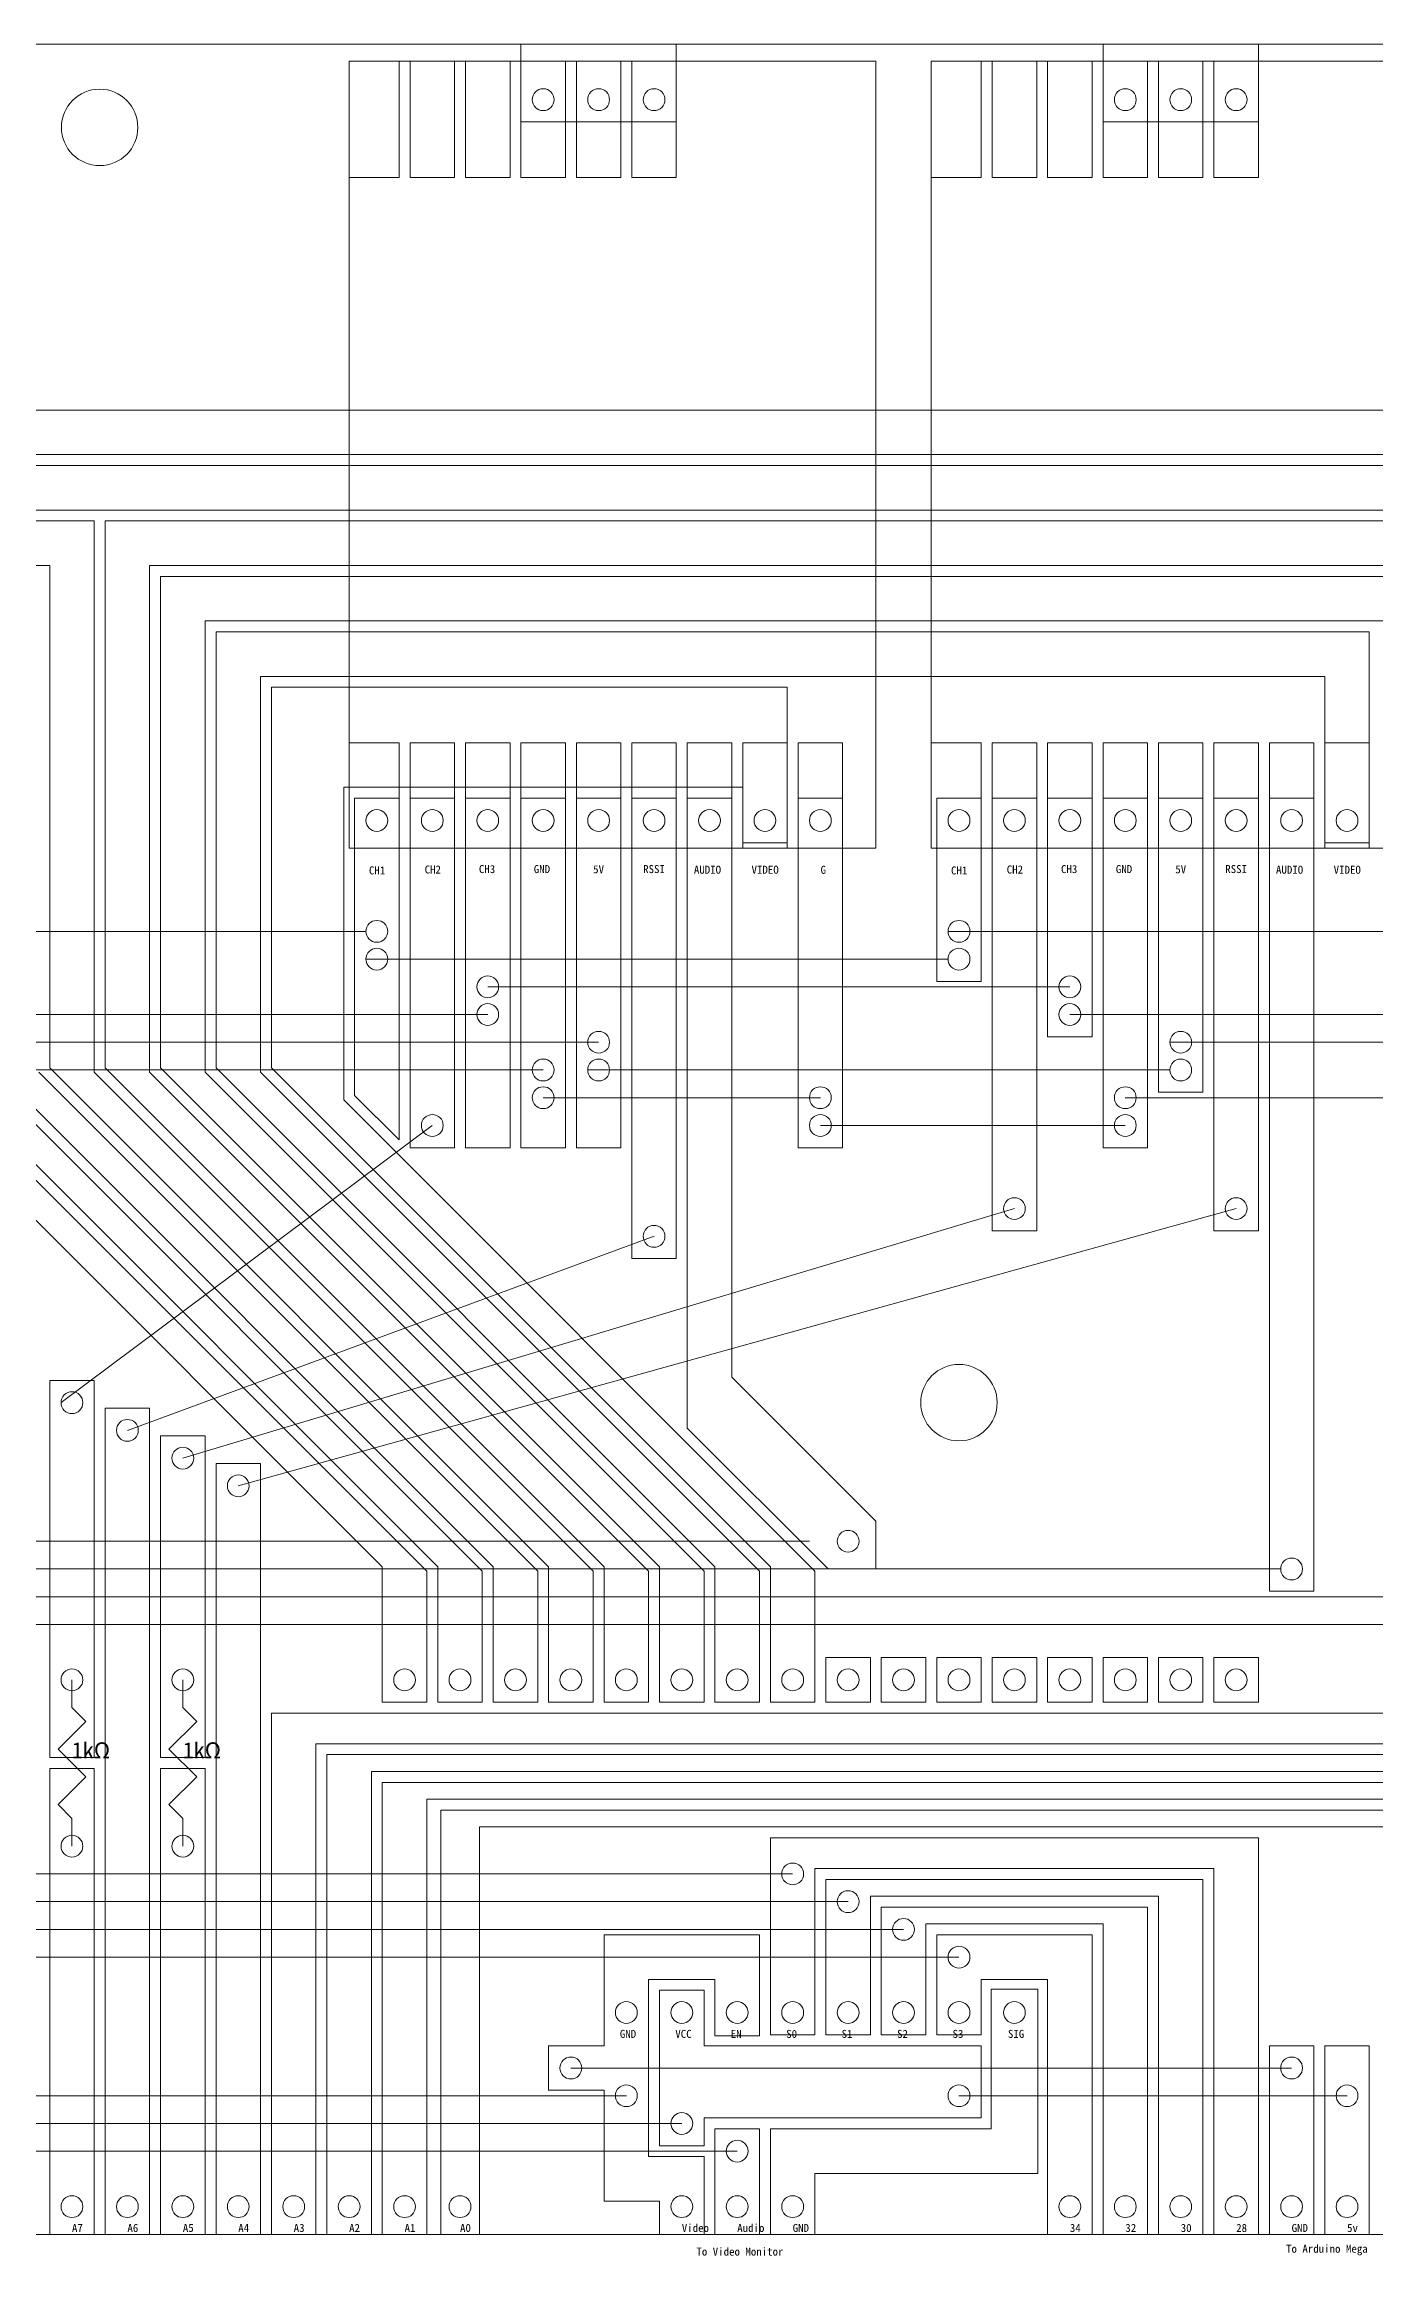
# Model space of a CAD drawing. Units: millimetres at full size, sheet at 2:1. Extents: x -15 to 231, y -75 to 27.
# Drawn here: x 105.3 to 166.3, y -74.7 to 26.6 of the extents above; entities that cross this region are included whole.
import ezdxf
from ezdxf.enums import TextEntityAlignment as Align

# ---------------------------------------------------------------- set-up
doc = ezdxf.new("R2010")
doc.units = ezdxf.units.MM
doc.header["$LTSCALE"] = 0.5
for name, color, linetype, lineweight in [('0-1_16', 7, 'Continuous', 9), ('0-3_18', 1, 'Continuous', 9), ('0-4_19', 3, 'Continuous', 9)]:
    doc.layers.add(name, color=color, linetype=linetype, lineweight=lineweight)
doc.styles.add('ＭＳ ゴシック', font='')
doc.styles.get('ＭＳ ゴシック').set_extended_font_data('MS Gothic')

msp = doc.modelspace()

# ---------------------------------------------------------------- linework, layer by layer
at = {"layer": '0-1_16'}
for p, q in [((119.2717, -10.2258), (119.2717, 25.8242)), ((119.2717, 25.8242), (143.4017, 25.8242)), ((121.5617, 25.8242), (121.5617, 20.5042)), ((122.0617, 25.8242), (122.0617, 20.5042)), ((124.1017, 25.8242), (124.1017, 20.5042)), ((124.6017, 25.8242), (124.6017, 20.5042)), ((126.6417, 25.8242), (126.6417, 20.5042)), ((129.1817, 25.8242), (129.1817, 20.5042)), ((131.7217, 25.8242), (131.7217, 20.5042)), ((134.2617, 25.8242), (134.2617, 20.5042)), ((143.4017, -10.2258), (143.4017, 25.8242)), ((145.9417, -10.2258), (145.9417, 25.8242)), ((145.9417, 25.8242), (170.0717, 25.8242)), ((148.2317, 25.8242), (148.2317, 20.5042)), ((148.7317, 25.8242), (148.7317, 20.5042)), ((150.7717, 25.8242), (150.7717, 20.5042)), ((151.2717, 25.8242), (151.2717, 20.5042)), ((153.3117, 25.8242), (153.3117, 20.5042)), ((155.8517, 25.8242), (155.8517, 20.5042)), ((158.3917, 25.8242), (158.3917, 20.5042)), ((160.9317, 25.8242), (160.9317, 20.5042)), ((119.2717, 20.5042), (121.5617, 20.5042)), ((122.0617, 20.5042), (124.1017, 20.5042)), ((124.6017, 20.5042), (126.6417, 20.5042)), ((145.9417, 20.5042), (148.2317, 20.5042)), ((148.7317, 20.5042), (150.7717, 20.5042)), ((151.2717, 20.5042), (153.3117, 20.5042)), ((119.2717, -5.3958), (121.5617, -5.3958)), ((121.5617, -5.3958), (121.5617, -10.2258)), ((122.0617, -5.3958), (124.1017, -5.3958)), ((122.0617, -5.3958), (122.0617, -10.2258)), ((124.1017, -5.3958), (124.1017, -10.2258)), ((124.6017, -5.3958), (126.6417, -5.3958)), ((124.6017, -5.3958), (124.6017, -10.2258)), ((126.6417, -5.3958), (126.6417, -10.2258)), ((127.1417, -5.3958), (129.1817, -5.3958)), ((127.1417, -5.3958), (127.1417, -10.2258)), ((129.1817, -5.3958), (129.1817, -10.2258)), ((129.6817, -5.3958), (131.7217, -5.3958)), ((129.6817, -5.3958), (129.6817, -10.2258)), ((131.7217, -5.3958), (131.7217, -10.2258)), ((132.2217, -5.3958), (134.2617, -5.3958)), ((132.2217, -5.3958), (132.2217, -10.2258)), ((134.2617, -5.3958), (134.2617, -10.2258)), ((134.7617, -5.3958), (136.8017, -5.3958)), ((134.7617, -5.3958), (134.7617, -10.2258)), ((136.8017, -5.3958), (136.8017, -10.2258)), ((137.3017, -5.3958), (139.3417, -5.3958)), ((137.3017, -5.3958), (137.3017, -10.2258)), ((139.3417, -5.3958), (139.3417, -10.2258)), ((139.8417, -5.3958), (141.8817, -5.3958)), ((139.8417, -5.3958), (139.8417, -10.2258)), ((141.8817, -5.3958), (141.8817, -10.2258)), ((145.9417, -5.3958), (148.2317, -5.3958)), ((148.2317, -5.3958), (148.2317, -10.2258)), ((148.7317, -5.3958), (150.7717, -5.3958)), ((148.7317, -5.3958), (148.7317, -10.2258)), ((150.7717, -5.3958), (150.7717, -10.2258)), ((151.2717, -5.3958), (153.3117, -5.3958)), ((151.2717, -5.3958), (151.2717, -10.2258)), ((153.3117, -5.3958), (153.3117, -10.2258)), ((153.8117, -5.3958), (155.8517, -5.3958)), ((153.8117, -5.3958), (153.8117, -10.2258)), ((155.8517, -5.3958), (155.8517, -10.2258)), ((156.3517, -5.3958), (158.3917, -5.3958)), ((156.3517, -5.3958), (156.3517, -10.2258)), ((158.3917, -5.3958), (158.3917, -10.2258)), ((158.8917, -5.3958), (160.9317, -5.3958)), ((158.8917, -5.3958), (158.8917, -10.2258)), ((160.9317, -5.3958), (160.9317, -10.2258)), ((161.4317, -5.3958), (163.4717, -5.3958)), ((161.4317, -5.3958), (161.4317, -10.2258)), ((163.4717, -5.3958), (163.4717, -10.2258)), ((163.9717, -5.3958), (166.0117, -5.3958)), ((163.9717, -5.3958), (163.9717, -10.2258)), ((166.0117, -5.3958), (166.0117, -10.2258)), ((119.2717, -10.2258), (143.4017, -10.2258)), ((145.9417, -10.2258), (170.0717, -10.2258))]:
    msp.add_line(p, q, dxfattribs=at)
at = {"layer": '0-1_16', "color": 4}
for p, q in [((106.5717, -48.3258), (106.5717, -49.5958)), ((111.6517, -48.3258), (111.6517, -49.5958)), ((106.5717, -55.9458), (106.5717, -54.6758)), ((111.6517, -55.9458), (111.6517, -54.6758))]:
    msp.add_line(p, q, dxfattribs=at)
at = {"layer": '0-1_16'}
for points in [[(127.1417, 25.8242), (127.1417, 20.5042), (129.1817, 20.5042)], [(129.6817, 25.8242), (129.6817, 20.5042), (131.7217, 20.5042)], [(132.2217, 25.8242), (132.2217, 20.5042), (134.2617, 20.5042)], [(153.8117, 25.8242), (153.8117, 20.5042), (155.8517, 20.5042)], [(156.3517, 25.8242), (156.3517, 20.5042), (158.3917, 20.5042)], [(158.8917, 25.8242), (158.8917, 20.5042), (160.9317, 20.5042)]]:
    msp.add_lwpolyline(points, dxfattribs=at)
at = {"layer": '0-1_16', "color": 4}
for points in [[(106.5717, -49.5958), (107.2067, -50.2308), (105.9367, -51.5008), (107.2067, -52.7708), (105.9367, -54.0408), (106.5717, -54.6758)], [(111.6517, -49.5958), (112.2867, -50.2308), (111.0167, -51.5008), (112.2867, -52.7708), (111.0167, -54.0408), (111.6517, -54.6758)]]:
    msp.add_lwpolyline(points, dxfattribs=at)
at = {"layer": '0-1_16'}
for centre in [(128.1617, 24.0642), (130.7017, 24.0642), (133.2417, 24.0642), (154.8317, 24.0642), (157.3717, 24.0642), (159.9117, 24.0642), (120.5417, -8.9558), (123.0817, -8.9558), (125.6217, -8.9558), (128.1617, -8.9558), (130.7017, -8.9558), (133.2417, -8.9558), (135.7817, -8.9558), (138.3217, -8.9558), (140.8617, -8.9558), (147.2117, -8.9558), (149.7517, -8.9558), (152.2917, -8.9558), (154.8317, -8.9558), (157.3717, -8.9558), (159.9117, -8.9558), (162.4517, -8.9558), (164.9917, -8.9558), (121.8117, -48.3258), (124.3517, -48.3258), (126.8917, -48.3258), (129.4317, -48.3258), (131.9717, -48.3258), (134.5117, -48.3258), (137.0517, -48.3258), (139.5917, -48.3258), (142.1317, -48.3258), (144.6717, -48.3258), (147.2117, -48.3258), (149.7517, -48.3258), (152.2917, -48.3258), (154.8317, -48.3258), (157.3717, -48.3258), (159.9117, -48.3258), (131.9717, -63.5658), (134.5117, -63.5658), (137.0517, -63.5658), (139.5917, -63.5658), (142.1317, -63.5658), (144.6717, -63.5658), (147.2117, -63.5658), (149.7517, -63.5658)]:
    msp.add_circle(centre, 0.5, dxfattribs=at)
at = {"layer": '0-1_16', "color": 1}
for centre in [(106.5717, -55.9458), (111.6517, -55.9458)]:
    msp.add_circle(centre, 0.5, dxfattribs=at)
at = {"layer": '0-3_18'}
for p, q in [((231.0317, 26.6042), (-15.3483, 26.6042)), ((127.1417, 26.6042), (127.1417, 23.0442)), ((134.2617, 26.6042), (134.2617, 23.0442)), ((153.8117, 26.6042), (153.8117, 23.0442)), ((160.9317, 26.6042), (160.9317, 23.0442)), ((127.1417, 23.0442), (134.2617, 23.0442)), ((153.8117, 23.0442), (160.9317, 23.0442)), ((-15.0983, 9.8442), (226.9717, 9.8442)), ((-14.3283, 7.8042), (224.9317, 7.8042)), ((-13.8283, 7.3042), (224.4317, 7.3042)), ((-13.0583, 5.2642), (222.3917, 5.2642)), ((10.3017, 4.7642), (107.5917, 4.7642)), ((107.5917, 4.7642), (107.5917, -20.4894)), ((108.0917, 4.7642), (108.0917, -20.2822)), ((108.0917, 4.7642), (219.3517, 4.7642)), ((12.3417, 2.7242), (105.5517, 2.7242)), ((105.5517, 2.7242), (105.5517, -20.2822)), ((110.1317, 2.7242), (110.1317, -20.4894)), ((110.1317, 2.7242), (217.3117, 2.7242)), ((110.6317, 2.2242), (192.6817, 2.2242)), ((110.6317, 2.2242), (110.6317, -20.2822)), ((112.6717, 0.1842), (190.6417, 0.1842)), ((112.6717, 0.1842), (112.6717, -20.4894)), ((113.1717, -0.3158), (113.1717, -20.2823)), ((115.2117, -2.3558), (115.2117, -20.4894)), ((115.2117, -2.3558), (163.9717, -2.3558)), ((115.7117, -2.8558), (139.3417, -2.8558)), ((115.7117, -2.8558), (115.7117, -20.2822)), ((139.3417, -2.8558), (139.3417, -9.9758)), ((163.9717, -2.3558), (163.9717, -9.9758)), ((119.0217, -7.4358), (137.3017, -7.4358)), ((121.5617, -7.9358), (119.5217, -7.9358)), ((119.5217, -7.9358), (119.5217, -21.5523)), ((121.5617, -7.9358), (121.5617, -23.5923)), ((122.0617, -7.9358), (124.1017, -7.9358)), ((124.1017, -7.9358), (124.1017, -23.9458)), ((124.6017, -7.9358), (126.6417, -7.9358)), ((124.6017, -7.9358), (124.6017, -23.9458)), ((126.6417, -7.9358), (126.6417, -23.9458)), ((127.1417, -7.9358), (129.1817, -7.9358)), ((127.1417, -7.9358), (127.1417, -23.9458)), ((129.1817, -7.9358), (129.1817, -23.9458)), ((129.6817, -7.9358), (131.7217, -7.9358)), ((129.6817, -7.9358), (129.6817, -23.9458)), ((131.7217, -7.9358), (131.7217, -23.9458)), ((132.2217, -7.9358), (134.2617, -7.9358)), ((132.2217, -7.9358), (132.2217, -29.0258)), ((134.2617, -7.9358), (134.2617, -29.0258)), ((134.7617, -7.9358), (134.7617, -36.7923)), ((137.3017, -7.4358), (137.3017, -9.9758)), ((139.8417, -7.9358), (141.8817, -7.9358)), ((139.8417, -7.9358), (139.8417, -23.9458)), ((141.8817, -7.9358), (141.8817, -23.9458)), ((146.1917, -7.9358), (146.1917, -16.3258)), ((148.2317, -7.9358), (146.1917, -7.9358)), ((148.2317, -7.9358), (148.2317, -16.3258)), ((148.7317, -7.9358), (150.7717, -7.9358)), ((148.7317, -7.9358), (148.7317, -27.7558)), ((150.7717, -7.9358), (150.7717, -27.7558)), ((151.2717, -7.9358), (153.3117, -7.9358)), ((151.2717, -7.9358), (151.2717, -18.8658)), ((153.3117, -7.9358), (153.3117, -18.8658)), ((153.8117, -7.9358), (155.8517, -7.9358)), ((153.8117, -7.9358), (153.8117, -23.9458)), ((155.8517, -7.9358), (155.8517, -23.9458)), ((156.3517, -7.9358), (158.3917, -7.9358)), ((156.3517, -7.9358), (156.3517, -21.4058)), ((158.3917, -7.9358), (158.3917, -21.4058)), ((158.8917, -7.9358), (160.9317, -7.9358)), ((158.8917, -7.9358), (158.8917, -27.7558)), ((160.9317, -7.9358), (160.9317, -27.7558)), ((161.4317, -7.9358), (163.4717, -7.9358)), ((161.4317, -7.9358), (161.4317, -44.2658)), ((163.4717, -7.9358), (163.4717, -44.2658)), ((137.3017, -9.9758), (139.3417, -9.9758)), ((163.9717, -9.9758), (166.0117, -9.9758)), ((146.1917, -16.3258), (148.2317, -16.3258)), ((151.2717, -18.8658), (153.3117, -18.8658)), ((97.9317, -20.2822), (120.7917, -43.1422)), ((99.9717, -20.4894), (122.8317, -43.3494)), ((100.4717, -20.2822), (123.3317, -43.1422)), ((102.5117, -20.4894), (125.3717, -43.3494)), ((103.0117, -20.2823), (125.8717, -43.1423)), ((105.0517, -20.4894), (127.9117, -43.3494)), ((105.5517, -20.2822), (128.4117, -43.1422)), ((107.5917, -20.4894), (130.4517, -43.3494)), ((108.0917, -20.2822), (130.9517, -43.1422)), ((110.1317, -20.4894), (132.9917, -43.3494)), ((110.6317, -20.2822), (133.4917, -43.1422)), ((113.1717, -20.2823), (136.0317, -43.1423)), ((115.2117, -20.4894), (138.0717, -43.3494)), ((119.5217, -21.5523), (121.5617, -23.5923)), ((156.3517, -21.4058), (158.3917, -21.4058)), ((124.6017, -23.9458), (126.6417, -23.9458)), ((127.1417, -23.9458), (129.1817, -23.9458)), ((129.6817, -23.9458), (131.7217, -23.9458)), ((139.8417, -23.9458), (141.8817, -23.9458)), ((153.8117, -23.9458), (155.8517, -23.9458)), ((148.7317, -27.7558), (150.7717, -27.7558)), ((158.8917, -27.7558), (160.9317, -27.7558)), ((132.2217, -29.0258), (134.2617, -29.0258)), ((105.5517, -34.6058), (107.5917, -34.6058)), ((105.5517, -34.6058), (105.5517, -51.8858)), ((107.5917, -34.6058), (107.5917, -51.8858)), ((143.4017, -41.0538), (136.8017, -34.4538)), ((108.0917, -35.8758), (110.1317, -35.8758)), ((108.0917, -35.8758), (108.0917, -73.7258)), ((110.1317, -35.8758), (110.1317, -73.7258)), ((110.6317, -37.1458), (112.6717, -37.1458)), ((110.6317, -37.1458), (110.6317, -51.8858)), ((112.6717, -37.1458), (112.6717, -51.8858)), ((134.7617, -36.7923), (141.2152, -43.2458)), ((113.1717, -38.4158), (115.2117, -38.4158)), ((113.1717, -38.4158), (113.1717, -73.7258)), ((115.2117, -38.4158), (115.2117, -73.7258)), ((120.7917, -43.1422), (120.7917, -49.3458)), ((122.8317, -43.3494), (122.8317, -49.3458)), ((123.3317, -43.1422), (123.3317, -49.3458)), ((125.3717, -43.3494), (125.3717, -49.3458)), ((125.8717, -43.1422), (125.8717, -49.3458)), ((127.9117, -43.3494), (127.9117, -49.3458)), ((128.4117, -43.1422), (128.4117, -49.3458)), ((130.4517, -43.3494), (130.4517, -49.3458)), ((130.9517, -43.1422), (130.9517, -49.3458)), ((132.9917, -43.3494), (132.9917, -49.3458)), ((133.4917, -43.1422), (133.4917, -49.3458)), ((136.0317, -43.1423), (136.0317, -49.3458)), ((138.0717, -43.3494), (138.0717, -49.3458)), ((140.6117, -43.3494), (140.6117, -49.3458)), ((161.4317, -44.2658), (163.4717, -44.2658)), ((141.1117, -47.3058), (141.1117, -49.3458)), ((143.6517, -47.3058), (143.6517, -49.3458)), ((146.1917, -47.3058), (146.1917, -49.3458)), ((148.7317, -47.3058), (148.7317, -49.3458)), ((151.2717, -47.3058), (151.2717, -49.3458)), ((153.8117, -47.3058), (153.8117, -49.3458)), ((156.3517, -47.3058), (156.3517, -49.3458)), ((158.8917, -47.3058), (158.8917, -49.3458)), ((120.7917, -49.3458), (122.8317, -49.3458)), ((123.3317, -49.3458), (125.3717, -49.3458)), ((125.8717, -49.3458), (127.9117, -49.3458)), ((128.4117, -49.3458), (130.4517, -49.3458)), ((130.9517, -49.3458), (132.9917, -49.3458)), ((133.4917, -49.3458), (135.5317, -49.3458)), ((136.0317, -49.3458), (138.0717, -49.3458)), ((138.5717, -49.3458), (140.6117, -49.3458)), ((141.1117, -49.3458), (143.1517, -49.3458)), ((143.6517, -49.3458), (145.6917, -49.3458)), ((146.1917, -49.3458), (148.2317, -49.3458)), ((148.7317, -49.3458), (150.7717, -49.3458)), ((151.2717, -49.3458), (153.3117, -49.3458)), ((153.8117, -49.3458), (155.8517, -49.3458)), ((156.3517, -49.3458), (158.3917, -49.3458)), ((158.8917, -49.3458), (160.9317, -49.3458)), ((115.7117, -49.8458), (115.7117, -73.7258)), ((115.7117, -49.8458), (175.4017, -49.8458)), ((117.7517, -51.2508), (177.4417, -51.2508)), ((117.7517, -51.2508), (117.7517, -73.7258)), ((105.5517, -51.8858), (107.5917, -51.8858)), ((105.5517, -52.3858), (107.5917, -52.3858)), ((105.5517, -52.3858), (105.5517, -73.7258)), ((107.5917, -52.3858), (107.5917, -73.7258)), ((110.6317, -51.8858), (112.6717, -51.8858)), ((110.6317, -52.3858), (112.6717, -52.3858)), ((110.6317, -52.3858), (110.6317, -73.7258)), ((112.6717, -52.3858), (112.6717, -73.7258)), ((118.2517, -51.7508), (185.5617, -51.7508)), ((118.2517, -51.7508), (118.2517, -73.7258)), ((120.2917, -52.5208), (187.4667, -52.5208)), ((120.2917, -52.5208), (120.2917, -73.7258)), ((120.7917, -53.0208), (202.0717, -53.0208)), ((120.7917, -53.0208), (120.7917, -73.7258)), ((122.8317, -53.7908), (204.1117, -53.7908)), ((122.8317, -53.7908), (122.8317, -73.7258)), ((123.4667, -54.2908), (212.3667, -54.2908)), ((123.4667, -54.2908), (123.4667, -73.7258)), ((125.2367, -55.0608), (214.1367, -55.0608)), ((125.2367, -55.0608), (125.2367, -73.7258)), ((138.5717, -55.5608), (138.5717, -64.5858)), ((140.6117, -56.9658), (140.6117, -64.5858)), ((140.6117, -56.9658), (158.8917, -56.9658)), ((141.1117, -57.4658), (141.1117, -64.5858)), ((141.1117, -57.4658), (158.3917, -57.4658)), ((158.3917, -57.4658), (158.3917, -73.7258)), ((158.8917, -56.9658), (158.8917, -73.7258)), ((143.1517, -58.2358), (143.1517, -64.5858)), ((143.1517, -58.2358), (156.3517, -58.2358)), ((143.6517, -58.7358), (155.8517, -58.7358)), ((155.8517, -58.7358), (155.8517, -73.7258)), ((156.3517, -58.2358), (156.3517, -73.7258)), ((145.6917, -59.5058), (145.6917, -64.5858)), ((145.6917, -59.5058), (153.8117, -59.5058)), ((153.8117, -59.5058), (153.8117, -73.7258)), ((130.9517, -60.0058), (138.0717, -60.0058)), ((130.9517, -60.0058), (130.9517, -65.0858)), ((138.0717, -60.0058), (138.0717, -64.6327)), ((146.1917, -60.0058), (153.3117, -60.0058)), ((153.3117, -60.0058), (153.3117, -73.7258)), ((132.9917, -62.0458), (136.0317, -62.0458)), ((132.9917, -62.0458), (132.9917, -70.1658)), ((133.4917, -62.5458), (133.4917, -69.6658)), ((133.4917, -62.5458), (135.5317, -62.5458)), ((135.5317, -62.5458), (135.5317, -65.0858)), ((136.0317, -62.0458), (136.0317, -64.6327)), ((148.2317, -62.0458), (148.2317, -64.5858)), ((148.2317, -62.0458), (151.2717, -62.0458)), ((148.6848, -62.4989), (150.8186, -62.4989)), ((148.6848, -62.4989), (148.6848, -68.8958)), ((150.8186, -62.4989), (150.8186, -70.9358)), ((151.2717, -62.0458), (151.2717, -73.7258)), ((136.0317, -64.6327), (138.0717, -64.6327)), ((138.5717, -64.5858), (140.6117, -64.5858)), ((141.1117, -64.5858), (143.1517, -64.5858)), ((128.4117, -65.0858), (128.4117, -67.1258)), ((128.4117, -65.0858), (130.9517, -65.0858)), ((135.5317, -65.0858), (148.2317, -65.0858)), ((148.2317, -65.0858), (148.2317, -68.3958)), ((161.4317, -65.0858), (163.4717, -65.0858)), ((161.4317, -65.0858), (161.4317, -73.7258)), ((163.4717, -65.0858), (163.4717, -73.7258)), ((163.9717, -65.0858), (163.9717, -73.7258)), ((163.9717, -65.0858), (166.0117, -65.0858)), ((166.0117, -65.0858), (166.0117, -73.7258)), ((128.4117, -67.1258), (130.9517, -67.1258)), ((130.9517, -67.1258), (130.9517, -72.2058)), ((135.5317, -68.3958), (148.2317, -68.3958)), ((135.5317, -68.3958), (135.5317, -69.6658)), ((133.4917, -69.6658), (135.5317, -69.6658)), ((136.0317, -68.8958), (138.0717, -68.8958)), ((136.0317, -68.8958), (136.0317, -73.7258)), ((138.0717, -68.8958), (138.0717, -73.7258)), ((138.5717, -68.8958), (148.6848, -68.8958)), ((138.5717, -68.8958), (138.5717, -73.7258)), ((132.9917, -70.1658), (135.5317, -70.1658)), ((135.5317, -70.1658), (135.5317, -73.7258)), ((140.6117, -70.9358), (150.8186, -70.9358)), ((140.6117, -70.9358), (140.6117, -73.7258)), ((130.9517, -72.2058), (133.4917, -72.2058)), ((133.4917, -72.2058), (133.4917, -73.7258)), ((231.0317, -73.7258), (-15.3483, -73.7258))]:
    msp.add_line(p, q, dxfattribs=at)
for points in [[(113.1717, -0.3158), (166.0117, -0.3158), (166.0117, -9.9758)], [(119.0217, -7.4358), (119.0217, -21.7594), (140.6117, -43.3494)], [(122.0617, -7.9358), (122.0617, -23.9458), (124.1017, -23.9458)], [(134.7617, -7.9358), (136.8017, -7.9358), (136.8017, -34.4538)], [(112.6717, -20.4894), (135.5317, -43.3494), (135.5317, -49.3458)], [(115.7117, -20.2822), (138.5717, -43.1422), (138.5717, -49.3458)], [(143.4017, -41.0538), (143.4017, -43.2458), (141.2152, -43.2458)], [(141.1117, -47.3058), (143.1517, -47.3058), (143.1517, -49.3458)], [(143.6517, -47.3058), (145.6917, -47.3058), (145.6917, -49.3458)], [(146.1917, -47.3058), (148.2317, -47.3058), (148.2317, -49.3458)], [(148.7317, -47.3058), (150.7717, -47.3058), (150.7717, -49.3458)], [(151.2717, -47.3058), (153.3117, -47.3058), (153.3117, -49.3458)], [(153.8117, -47.3058), (155.8517, -47.3058), (155.8517, -49.3458)], [(156.3517, -47.3058), (158.3917, -47.3058), (158.3917, -49.3458)], [(158.8917, -47.3058), (160.9317, -47.3058), (160.9317, -49.3458)], [(138.5717, -55.5608), (160.9317, -55.5608), (160.9317, -73.7258)], [(143.6517, -58.7358), (143.6517, -64.5858), (145.6917, -64.5858)], [(146.1917, -60.0058), (146.1917, -64.5858), (148.2317, -64.5858)]]:
    msp.add_lwpolyline(points, dxfattribs=at)
for centre, radius in [((107.8417, 22.7942), 1.75), ((128.1617, 24.0642), 0.5), ((130.7017, 24.0642), 0.5), ((133.2417, 24.0642), 0.5), ((154.8317, 24.0642), 0.5), ((157.3717, 24.0642), 0.5), ((159.9117, 24.0642), 0.5), ((120.5417, -8.9558), 0.5), ((123.0817, -8.9558), 0.5), ((125.6217, -8.9558), 0.5), ((128.1617, -8.9558), 0.5), ((128.1617, -8.9558), 0.5), ((128.1617, -8.9558), 0.5), ((130.7017, -8.9558), 0.5), ((133.2417, -8.9558), 0.5), ((135.7817, -8.9558), 0.5), ((138.3217, -8.9558), 0.5), ((140.8617, -8.9558), 0.5), ((140.8617, -8.9558), 0.5), ((147.2117, -8.9558), 0.5), ((149.7517, -8.9558), 0.5), ((152.2917, -8.9558), 0.5), ((154.8317, -8.9558), 0.5), ((154.8317, -8.9558), 0.5), ((157.3717, -8.9558), 0.5), ((159.9117, -8.9558), 0.5), ((162.4517, -8.9558), 0.5), ((164.9917, -8.9558), 0.5), ((120.5417, -14.0358), 0.5), ((147.2117, -14.0358), 0.5), ((120.5417, -15.3058), 0.5), ((147.2117, -15.3058), 0.5), ((125.6217, -16.5758), 0.5), ((152.2917, -16.5758), 0.5), ((125.6217, -17.8458), 0.5), ((152.2917, -17.8458), 0.5), ((130.7017, -19.1158), 0.5), ((157.3717, -19.1158), 0.5), ((128.1617, -20.3858), 0.5), ((130.7017, -20.3858), 0.5), ((157.3717, -20.3858), 0.5), ((128.1617, -21.6558), 0.5), ((140.8617, -21.6558), 0.5), ((154.8317, -21.6558), 0.5), ((123.0817, -22.9258), 0.5), ((140.8617, -22.9258), 0.5), ((154.8317, -22.9258), 0.5), ((149.7517, -26.7358), 0.5), ((159.9117, -26.7358), 0.5), ((133.2417, -28.0058), 0.5), ((147.2117, -35.6258), 1.75), ((106.5717, -35.6258), 0.5), ((109.1117, -36.8958), 0.5), ((111.6517, -38.1658), 0.5), ((114.1917, -39.4358), 0.5), ((142.1317, -41.9758), 0.5), ((162.4517, -43.2458), 0.5), ((106.5717, -48.3258), 0.5), ((111.6517, -48.3258), 0.5), ((121.8117, -48.3258), 0.5), ((124.3517, -48.3258), 0.5), ((126.8917, -48.3258), 0.5), ((129.4317, -48.3258), 0.5), ((131.9717, -48.3258), 0.5), ((134.5117, -48.3258), 0.5), ((137.0517, -48.3258), 0.5), ((139.5917, -48.3258), 0.5), ((142.1317, -48.3258), 0.5), ((144.6717, -48.3258), 0.5), ((147.2117, -48.3258), 0.5), ((149.7517, -48.3258), 0.5), ((152.2917, -48.3258), 0.5), ((154.8317, -48.3258), 0.5), ((157.3717, -48.3258), 0.5), ((159.9117, -48.3258), 0.5), ((106.5717, -55.9458), 0.5), ((111.6517, -55.9458), 0.5), ((139.5917, -57.2158), 0.5), ((142.1317, -58.4858), 0.5), ((144.6717, -59.7558), 0.5), ((147.2117, -61.0258), 0.5), ((131.9717, -63.5658), 0.5), ((134.5117, -63.5658), 0.5), ((137.0517, -63.5658), 0.5), ((139.5917, -63.5658), 0.5), ((142.1317, -63.5658), 0.5), ((144.6717, -63.5658), 0.5), ((147.2117, -63.5658), 0.5), ((149.7517, -63.5658), 0.5), ((129.4317, -66.1058), 0.5), ((162.4517, -66.1058), 0.5), ((131.9717, -67.3758), 0.5), ((147.2117, -67.3758), 0.5), ((164.9917, -67.3758), 0.5), ((134.5117, -68.6458), 0.5), ((137.0517, -69.9158), 0.5), ((106.5717, -72.4558), 0.5), ((109.1117, -72.4558), 0.5), ((111.6517, -72.4558), 0.5), ((114.1917, -72.4558), 0.5), ((116.7317, -72.4558), 0.5), ((119.2717, -72.4558), 0.5), ((121.8117, -72.4558), 0.5), ((124.3517, -72.4558), 0.5), ((134.5117, -72.4558), 0.5), ((137.0517, -72.4558), 0.5), ((139.5917, -72.4558), 0.5), ((152.2917, -72.4558), 0.5), ((154.8317, -72.4558), 0.5), ((157.3717, -72.4558), 0.5), ((159.9117, -72.4558), 0.5), ((162.4517, -72.4558), 0.5), ((164.9917, -72.4558), 0.5)]:
    msp.add_circle(centre, radius, dxfattribs=at)
at = {"layer": '0-4_19'}
for p, q in [((73.0517, -14.0358), (120.0417, -14.0358)), ((146.7117, -14.0358), (173.3817, -14.0358)), ((120.0417, -15.3058), (146.7117, -15.3058)), ((125.6217, -16.5758), (152.2917, -16.5758)), ((78.1317, -17.8458), (125.6217, -17.8458)), ((152.2917, -17.8458), (178.9617, -17.8458)), ((83.2117, -19.1158), (130.7017, -19.1158)), ((183.5417, -19.1158), (156.8717, -19.1158)), ((93.8717, -20.3858), (128.1617, -20.3858)), ((156.8717, -20.3858), (130.2017, -20.3858)), ((128.1617, -21.6558), (140.8617, -21.6558)), ((154.8317, -21.6558), (167.5317, -21.6558)), ((106.0717, -35.6258), (123.0817, -22.9258)), ((140.8617, -22.9258), (154.8317, -22.9258)), ((149.7517, -26.7358), (111.6517, -38.1658)), ((159.9117, -26.7358), (114.1917, -39.4358)), ((133.2417, -28.0058), (109.1117, -36.8958)), ((73.0517, -41.9758), (140.3617, -41.9758)), ((70.5117, -43.2458), (161.9517, -43.2458)), ((188.6217, -44.5158), (67.9717, -44.5158)), ((65.4317, -45.7858), (215.2917, -45.7858)), ((73.5517, -57.2158), (139.5917, -57.2158)), ((76.0917, -58.4858), (142.1317, -58.4858)), ((78.6317, -59.7558), (144.6717, -59.7558)), ((81.1717, -61.0258), (147.2117, -61.0258)), ((129.4317, -66.1058), (162.4517, -66.1058)), ((71.0117, -67.3758), (131.9717, -67.3758)), ((147.2117, -67.3758), (164.9917, -67.3758)), ((134.5117, -68.6458), (68.4717, -68.6458)), ((83.7117, -69.9158), (137.0517, -69.9158))]:
    msp.add_line(p, q, dxfattribs=at)

# ---------------------------------------------------------------- texts
at = {"layer": '0-1_16', "style": 'ＭＳ ゴシック'}
for s, height, p in [('CH1', 0.3666, (120.1774, -11.5379)), ('CH2', 0.3666, (122.7302, -11.4951)), ('CH3', 0.3666, (125.2158, -11.4755)), ('GND', 0.3666, (127.7307, -11.4755)), ('5V', 0.3666, (130.4511, -11.4853)), ('RSSI', 0.3666, (132.741, -11.4755)), ('AUDIO', 0.3666, (135.0657, -11.5053)), ('VIDEO', 0.3666, (137.7078, -11.5053)), ('G', 0.3666, (140.8705, -11.5072)), ('CH1', 0.3666, (146.8474, -11.5379)), ('CH2', 0.3666, (149.4002, -11.4951)), ('CH3', 0.3666, (151.8858, -11.4755)), ('GND', 0.3666, (154.4007, -11.4755)), ('5V', 0.3666, (157.1211, -11.4853)), ('RSSI', 0.3666, (159.411, -11.4755)), ('AUDIO', 0.3666, (161.7357, -11.5053)), ('VIDEO', 0.3666, (164.3778, -11.5053)), ('1kΩ', 0.7331, (106.5717, -52.1358)), ('1kΩ', 0.7331, (111.6517, -52.1358)), ('GND', 0.3666, (131.6748, -64.8358)), ('VCC', 0.3666, (134.2148, -64.8358)), ('EN', 0.3666, (136.7548, -64.8358)), ('S0', 0.3666, (139.2948, -64.8358)), ('S1', 0.3666, (141.8348, -64.8358)), ('S2', 0.3666, (144.3748, -64.8358)), ('S3', 0.3666, (146.9148, -64.8358)), ('SIG', 0.3666, (149.4548, -64.8358)), ('A7', 0.3666, (106.5717, -73.7258)), ('A6', 0.3666, (109.1117, -73.7258)), ('A5', 0.3666, (111.6517, -73.7258)), ('A4', 0.3666, (114.1917, -73.7258)), ('A3', 0.3666, (116.7317, -73.7258)), ('A2', 0.3666, (119.2717, -73.7258)), ('A1', 0.3666, (121.8117, -73.7258)), ('A0', 0.3666, (124.3517, -73.7258)), ('Video', 0.3666, (134.5117, -73.7258)), ('Audio', 0.3666, (137.0517, -73.7258)), ('GND', 0.3666, (139.5917, -73.7258)), ('34', 0.3666, (152.2917, -73.7258)), ('32', 0.3666, (154.8317, -73.7258)), ('30', 0.3666, (157.3717, -73.7258)), ('28', 0.3666, (159.9117, -73.7258)), ('GND', 0.3666, (162.4517, -73.7258)), ('5v', 0.3666, (164.9917, -73.7258)), ('To Video Monitor', 0.3666, (135.1812, -74.8105)), ('To Arduino Mega', 0.3666, (162.197, -74.6784))]:
    msp.add_text(s, height=height, dxfattribs=at).set_placement(p, align=Align.BOTTOM_LEFT)

doc.saveas('drawing.dxf')
